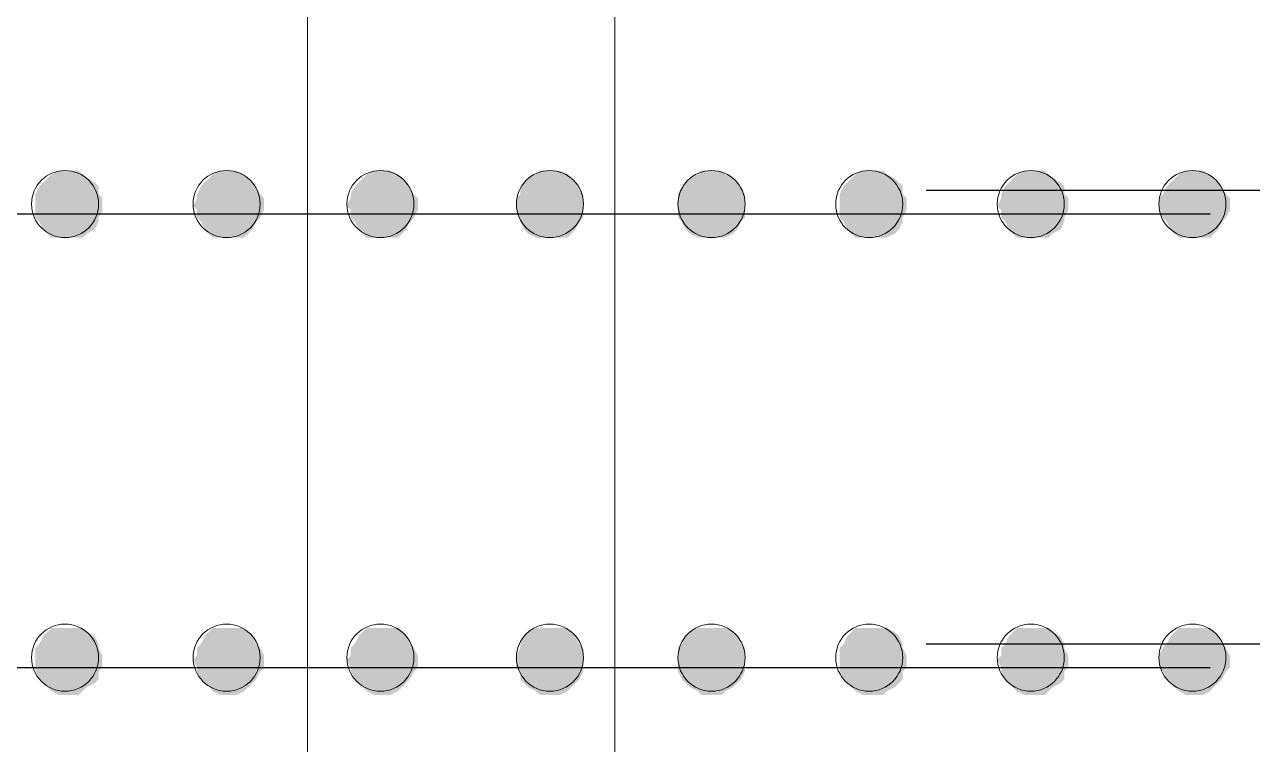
# Model space of a CAD drawing. Header units: inches. Extents: x 2 to 136, y 1 to 96.
# Drawn here: x 76.51 to 82.61, y 62.81 to 66.39 of the extents above; entities that cross this region are included whole.
import ezdxf

# ---------------------------------------------------------------- set-up
doc = ezdxf.new("R2010")
doc.units = ezdxf.units.IN
doc.header["$MEASUREMENT"] = 0
doc.layers.add('PDF_COLUMN', color=251, linetype='Continuous', true_color=0x636466)
doc.layers.add('PDF_Outer Line', color=165, linetype='Continuous', true_color=0x5258ac)
doc.layers.add('PDF_Girt', color=7, linetype='Continuous')

msp = doc.modelspace()

# ---------------------------------------------------------------- linework, layer by layer
at = {"layer": 'PDF_COLUMN', "lineweight": 0}
for centre in [(76.7091, 65.4947), (77.512, 65.4947), (79.9207, 65.4947), (80.704, 65.4947), (81.5069, 65.4947), (82.3098, 65.4947), (76.7091, 63.2427), (77.512, 63.2427), (79.9207, 63.2427), (80.704, 63.2427), (81.5069, 63.2427), (82.3098, 63.2427)]:
    msp.add_circle(centre, 0.1665, dxfattribs=at)
at = {"layer": 'PDF_COLUMN', "color": 7, "lineweight": 0}
for centre in [(78.2757, 65.4947), (79.1178, 65.4947), (78.2757, 63.2427), (79.1178, 63.2427)]:
    msp.add_circle(centre, 0.1665, dxfattribs=at)
at = {"layer": 'PDF_COLUMN', "transparency": 33554559}
for points in [[(76.6406, 65.6415), (76.8168, 65.622), (76.621, 65.622)], [(76.6797, 65.6611), (76.7972, 65.6415), (76.6406, 65.6415)], [(76.7972, 65.6415), (76.6406, 65.6415), (76.8168, 65.622)], [(76.6993, 65.6611), (76.7776, 65.6611), (76.6797, 65.6611)], [(76.7776, 65.6611), (76.6797, 65.6611), (76.7972, 65.6415)], [(76.7385, 65.6611), (76.6993, 65.6611), (76.7776, 65.6611)], [(77.4434, 65.6415), (77.6197, 65.622), (77.4239, 65.622)], [(77.4826, 65.6611), (77.6001, 65.6415), (77.4434, 65.6415)], [(77.6001, 65.6415), (77.4434, 65.6415), (77.6197, 65.622)], [(77.5022, 65.6611), (77.5609, 65.6611), (77.4826, 65.6611)], [(77.5609, 65.6611), (77.4826, 65.6611), (77.6001, 65.6415)], [(77.5414, 65.6611), (77.5022, 65.6611), (77.5609, 65.6611)], [(79.8521, 65.6415), (80.0284, 65.622), (79.813, 65.622)], [(79.8717, 65.6611), (79.9892, 65.6415), (79.8521, 65.6415)], [(79.9892, 65.6415), (79.8521, 65.6415), (80.0284, 65.622)], [(79.9109, 65.6611), (79.9696, 65.6611), (79.8717, 65.6611)], [(79.9696, 65.6611), (79.8717, 65.6611), (79.9892, 65.6415)], [(79.9305, 65.6611), (79.9109, 65.6611), (79.9696, 65.6611)], [(80.6354, 65.6415), (80.8313, 65.622), (80.6159, 65.622)], [(80.6746, 65.6611), (80.7921, 65.6415), (80.6354, 65.6415)], [(80.7921, 65.6415), (80.6354, 65.6415), (80.8313, 65.622)], [(80.7138, 65.6611), (80.7725, 65.6611), (80.6746, 65.6611)], [(80.7725, 65.6611), (80.6746, 65.6611), (80.7921, 65.6415)], [(80.7334, 65.6611), (80.7138, 65.6611), (80.7725, 65.6611)], [(81.4383, 65.6415), (81.6146, 65.622), (81.4188, 65.622)], [(81.4775, 65.6611), (81.595, 65.6415), (81.4383, 65.6415)], [(81.595, 65.6415), (81.4383, 65.6415), (81.6146, 65.622)], [(81.4971, 65.6611), (81.5754, 65.6611), (81.4775, 65.6611)], [(81.5754, 65.6611), (81.4775, 65.6611), (81.595, 65.6415)], [(81.5363, 65.6611), (81.4971, 65.6611), (81.5754, 65.6611)], [(82.2412, 65.6415), (82.4175, 65.622), (82.2216, 65.622)], [(82.2804, 65.6611), (82.3979, 65.6415), (82.2412, 65.6415)], [(82.3979, 65.6415), (82.2412, 65.6415), (82.4175, 65.622)], [(82.3, 65.6611), (82.3587, 65.6611), (82.2804, 65.6611)], [(82.3587, 65.6611), (82.2804, 65.6611), (82.3979, 65.6415)], [(82.3391, 65.6611), (82.3, 65.6611), (82.3587, 65.6611)], [(76.5818, 65.5828), (76.8755, 65.5436), (76.5622, 65.5436)], [(76.6014, 65.6024), (76.8755, 65.5828), (76.5818, 65.5828)], [(76.8755, 65.5828), (76.5818, 65.5828), (76.8755, 65.5436)], [(76.621, 65.622), (76.856, 65.6024), (76.6014, 65.6024)], [(76.856, 65.6024), (76.6014, 65.6024), (76.8755, 65.5828)], [(76.8168, 65.622), (76.621, 65.622), (76.856, 65.6024)], [(77.3847, 65.5828), (77.6784, 65.5436), (77.3651, 65.5436)], [(77.4043, 65.6024), (77.6589, 65.5828), (77.3847, 65.5828)], [(77.6589, 65.5828), (77.3847, 65.5828), (77.6784, 65.5436)], [(77.4239, 65.622), (77.6393, 65.6024), (77.4043, 65.6024)], [(77.6393, 65.6024), (77.4043, 65.6024), (77.6589, 65.5828)], [(77.6197, 65.622), (77.4239, 65.622), (77.6393, 65.6024)], [(79.7738, 65.5828), (80.0871, 65.5436), (79.7542, 65.5436)], [(79.7934, 65.6024), (80.0675, 65.5828), (79.7738, 65.5828)], [(80.0675, 65.5828), (79.7738, 65.5828), (80.0871, 65.5436)], [(79.813, 65.622), (80.048, 65.6024), (79.7934, 65.6024)], [(80.048, 65.6024), (79.7934, 65.6024), (80.0675, 65.5828)], [(80.0284, 65.622), (79.813, 65.622), (80.048, 65.6024)], [(80.5767, 65.5828), (80.8704, 65.5436), (80.5571, 65.5436)], [(80.5963, 65.6024), (80.8704, 65.5828), (80.5767, 65.5828)], [(80.8704, 65.5828), (80.5767, 65.5828), (80.8704, 65.5436)], [(80.6159, 65.622), (80.8509, 65.6024), (80.5963, 65.6024)], [(80.8509, 65.6024), (80.5963, 65.6024), (80.8704, 65.5828)], [(80.8313, 65.622), (80.6159, 65.622), (80.8509, 65.6024)], [(81.3796, 65.5828), (81.6733, 65.5436), (81.36, 65.5436)], [(81.3992, 65.6024), (81.6733, 65.5828), (81.3796, 65.5828)], [(81.6733, 65.5828), (81.3796, 65.5828), (81.6733, 65.5436)], [(81.4188, 65.622), (81.6537, 65.6024), (81.3992, 65.6024)], [(81.6537, 65.6024), (81.3992, 65.6024), (81.6733, 65.5828)], [(81.6146, 65.622), (81.4188, 65.622), (81.6537, 65.6024)], [(82.1825, 65.5828), (82.4762, 65.5436), (82.1629, 65.5436)], [(82.2021, 65.6024), (82.4566, 65.5828), (82.1825, 65.5828)], [(82.4566, 65.5828), (82.1825, 65.5828), (82.4762, 65.5436)], [(82.2216, 65.622), (82.4371, 65.6024), (82.2021, 65.6024)], [(82.4371, 65.6024), (82.2021, 65.6024), (82.4566, 65.5828)], [(82.4175, 65.622), (82.2216, 65.622), (82.4371, 65.6024)], [(76.8755, 65.5436), (76.5622, 65.5436), (76.8951, 65.524)], [(76.5622, 65.5436), (76.8951, 65.524), (76.5622, 65.524)], [(76.8951, 65.524), (76.5622, 65.524), (76.8951, 65.4849)], [(76.5622, 65.524), (76.8951, 65.4849), (76.5622, 65.4849)], [(77.3651, 65.524), (77.698, 65.4849), (77.3455, 65.4849)], [(77.6784, 65.5436), (77.3651, 65.5436), (77.698, 65.524)], [(77.3651, 65.5436), (77.698, 65.524), (77.3651, 65.524)], [(77.698, 65.524), (77.3651, 65.524), (77.698, 65.4849)], [(80.0871, 65.5436), (79.7542, 65.5436), (80.0871, 65.524)], [(79.7542, 65.5436), (80.0871, 65.524), (79.7542, 65.524)], [(80.0871, 65.524), (79.7542, 65.524), (80.0871, 65.4849)], [(79.7542, 65.524), (80.0871, 65.4849), (79.7542, 65.4849)], [(80.8704, 65.5436), (80.5571, 65.5436), (80.89, 65.524)], [(80.5571, 65.5436), (80.89, 65.524), (80.5571, 65.524)], [(80.89, 65.524), (80.5571, 65.524), (80.89, 65.4849)], [(80.5571, 65.524), (80.89, 65.4849), (80.5571, 65.4849)], [(81.36, 65.524), (81.6929, 65.4849), (81.3404, 65.4849)], [(81.6733, 65.5436), (81.36, 65.5436), (81.6929, 65.524)], [(81.36, 65.5436), (81.6929, 65.524), (81.36, 65.524)], [(81.6929, 65.524), (81.36, 65.524), (81.6929, 65.4849)], [(82.1629, 65.5436), (82.4958, 65.524), (82.1433, 65.524)], [(82.4958, 65.524), (82.1433, 65.524), (82.4958, 65.4849)], [(82.1433, 65.524), (82.4958, 65.4849), (82.1433, 65.4849)], [(82.4762, 65.5436), (82.1629, 65.5436), (82.4958, 65.524)], [(76.8951, 65.4849), (76.5622, 65.4849), (76.8951, 65.4653)], [(76.5622, 65.4849), (76.8951, 65.4653), (76.5622, 65.4653)], [(76.8951, 65.4653), (76.5622, 65.4653), (76.8755, 65.4261)], [(76.5622, 65.4653), (76.8755, 65.4261), (76.5622, 65.4261)], [(77.698, 65.4849), (77.3455, 65.4849), (77.698, 65.4653)], [(77.3455, 65.4849), (77.698, 65.4653), (77.3651, 65.4653)], [(77.698, 65.4653), (77.3651, 65.4653), (77.6784, 65.4261)], [(77.3651, 65.4653), (77.6784, 65.4261), (77.3651, 65.4261)], [(80.0871, 65.4849), (79.7542, 65.4849), (80.0871, 65.4653)], [(79.7542, 65.4849), (80.0871, 65.4653), (79.7542, 65.4653)], [(80.0871, 65.4653), (79.7542, 65.4653), (80.0871, 65.4261)], [(79.7542, 65.4653), (80.0871, 65.4261), (79.7542, 65.4261)], [(80.89, 65.4849), (80.5571, 65.4849), (80.89, 65.4653)], [(80.5571, 65.4849), (80.89, 65.4653), (80.5571, 65.4653)], [(80.89, 65.4653), (80.5571, 65.4653), (80.8704, 65.4261)], [(80.5571, 65.4653), (80.8704, 65.4261), (80.5571, 65.4261)], [(81.6929, 65.4849), (81.3404, 65.4849), (81.6929, 65.4653)], [(81.3404, 65.4849), (81.6929, 65.4653), (81.36, 65.4653)], [(81.6929, 65.4653), (81.36, 65.4653), (81.6733, 65.4261)], [(81.36, 65.4653), (81.6733, 65.4261), (81.36, 65.4261)], [(82.4958, 65.4849), (82.1433, 65.4849), (82.4958, 65.4653)], [(82.1433, 65.4849), (82.4958, 65.4653), (82.1433, 65.4653)], [(82.4958, 65.4653), (82.1433, 65.4653), (82.4762, 65.4261)], [(82.1433, 65.4653), (82.4762, 65.4261), (82.1629, 65.4261)], [(76.8755, 65.4261), (76.5622, 65.4261), (76.8755, 65.4066)], [(76.5622, 65.4261), (76.8755, 65.4066), (76.5818, 65.4066)], [(76.8755, 65.4066), (76.5818, 65.4066), (76.856, 65.3674)], [(76.5818, 65.4066), (76.856, 65.3674), (76.6014, 65.3674)], [(77.6784, 65.4261), (77.3651, 65.4261), (77.6589, 65.4066)], [(77.3651, 65.4261), (77.6589, 65.4066), (77.3847, 65.4066)], [(77.6589, 65.4066), (77.3847, 65.4066), (77.6393, 65.3674)], [(77.3847, 65.4066), (77.6393, 65.3674), (77.4043, 65.3674)], [(80.0871, 65.4261), (79.7542, 65.4261), (80.0675, 65.4066)], [(79.7542, 65.4261), (80.0675, 65.4066), (79.7738, 65.4066)], [(80.0675, 65.4066), (79.7738, 65.4066), (80.048, 65.3674)], [(79.7738, 65.4066), (80.048, 65.3674), (79.7934, 65.3674)], [(80.8704, 65.4261), (80.5571, 65.4261), (80.8704, 65.4066)], [(80.5571, 65.4261), (80.8704, 65.4066), (80.5767, 65.4066)], [(80.8704, 65.4066), (80.5767, 65.4066), (80.8509, 65.3674)], [(80.5767, 65.4066), (80.8509, 65.3674), (80.5963, 65.3674)], [(81.6733, 65.4261), (81.36, 65.4261), (81.6733, 65.4066)], [(81.36, 65.4261), (81.6733, 65.4066), (81.3796, 65.4066)], [(81.6733, 65.4066), (81.3796, 65.4066), (81.6537, 65.3674)], [(81.3796, 65.4066), (81.6537, 65.3674), (81.3992, 65.3674)], [(82.4762, 65.4261), (82.1629, 65.4261), (82.4566, 65.4066)], [(82.1629, 65.4261), (82.4566, 65.4066), (82.1825, 65.4066)], [(82.4566, 65.4066), (82.1825, 65.4066), (82.4371, 65.3674)], [(82.1825, 65.4066), (82.4371, 65.3674), (82.2021, 65.3674)], [(76.856, 65.3674), (76.6014, 65.3674), (76.8168, 65.3478)], [(76.6014, 65.3674), (76.8168, 65.3478), (76.621, 65.3478)], [(76.8168, 65.3478), (76.621, 65.3478), (76.7972, 65.3282)], [(76.621, 65.3478), (76.7972, 65.3282), (76.6406, 65.3282)], [(77.6393, 65.3674), (77.4043, 65.3674), (77.6197, 65.3478)], [(77.4043, 65.3674), (77.6197, 65.3478), (77.4239, 65.3478)], [(77.6197, 65.3478), (77.4239, 65.3478), (77.6001, 65.3282)], [(77.4239, 65.3478), (77.6001, 65.3282), (77.4434, 65.3282)], [(80.048, 65.3674), (79.7934, 65.3674), (80.0284, 65.3478)], [(79.7934, 65.3674), (80.0284, 65.3478), (79.813, 65.3478)], [(80.0284, 65.3478), (79.813, 65.3478), (79.9892, 65.3282)], [(79.813, 65.3478), (79.9892, 65.3282), (79.8521, 65.3282)], [(80.8509, 65.3674), (80.5963, 65.3674), (80.8313, 65.3478)], [(80.5963, 65.3674), (80.8313, 65.3478), (80.6159, 65.3478)], [(80.8313, 65.3478), (80.6159, 65.3478), (80.7921, 65.3282)], [(80.6159, 65.3478), (80.7921, 65.3282), (80.6354, 65.3282)], [(81.6537, 65.3674), (81.3992, 65.3674), (81.6146, 65.3478)], [(81.3992, 65.3674), (81.6146, 65.3478), (81.4188, 65.3478)], [(81.6146, 65.3478), (81.4188, 65.3478), (81.595, 65.3282)], [(81.4188, 65.3478), (81.595, 65.3282), (81.4383, 65.3282)], [(82.4371, 65.3674), (82.2021, 65.3674), (82.4175, 65.3478)], [(82.2021, 65.3674), (82.4175, 65.3478), (82.2216, 65.3478)], [(82.4175, 65.3478), (82.2216, 65.3478), (82.3979, 65.3282)], [(82.2216, 65.3478), (82.3979, 65.3282), (82.2412, 65.3282)], [(76.7972, 65.3282), (76.6406, 65.3282), (76.7776, 65.3282)], [(76.6406, 65.3282), (76.7776, 65.3282), (76.6797, 65.3282)], [(76.7776, 65.3282), (76.6797, 65.3282), (76.7385, 65.3282)], [(76.6797, 65.3282), (76.7385, 65.3282), (76.6993, 65.3282)], [(77.6001, 65.3282), (77.4434, 65.3282), (77.5609, 65.3282)], [(77.4434, 65.3282), (77.5609, 65.3282), (77.4826, 65.3282)], [(77.5609, 65.3282), (77.4826, 65.3282), (77.5414, 65.3282)], [(77.4826, 65.3282), (77.5414, 65.3282), (77.5022, 65.3282)], [(79.9892, 65.3282), (79.8521, 65.3282), (79.9696, 65.3282)], [(79.8521, 65.3282), (79.9696, 65.3282), (79.8717, 65.3282)], [(79.9696, 65.3282), (79.8717, 65.3282), (79.9305, 65.3282)], [(79.8717, 65.3282), (79.9305, 65.3282), (79.9109, 65.3282)], [(80.7921, 65.3282), (80.6354, 65.3282), (80.7725, 65.3282)], [(80.6354, 65.3282), (80.7725, 65.3282), (80.6746, 65.3282)], [(80.7725, 65.3282), (80.6746, 65.3282), (80.7334, 65.3282)], [(80.6746, 65.3282), (80.7334, 65.3282), (80.7138, 65.3282)], [(81.595, 65.3282), (81.4383, 65.3282), (81.5754, 65.3282)], [(81.4383, 65.3282), (81.5754, 65.3282), (81.4775, 65.3282)], [(81.5754, 65.3282), (81.4775, 65.3282), (81.5363, 65.3282)], [(81.4775, 65.3282), (81.5363, 65.3282), (81.4971, 65.3282)], [(82.3979, 65.3282), (82.2412, 65.3282), (82.3587, 65.3282)], [(82.2412, 65.3282), (82.3587, 65.3282), (82.2804, 65.3282)], [(82.3587, 65.3282), (82.2804, 65.3282), (82.3391, 65.3282)], [(82.2804, 65.3282), (82.3391, 65.3282), (82.3, 65.3282)], [(76.6406, 63.3895), (76.8168, 63.3699), (76.621, 63.3699)], [(76.6797, 63.3895), (76.7972, 63.3895), (76.6406, 63.3895)], [(76.7972, 63.3895), (76.6406, 63.3895), (76.8168, 63.3699)], [(76.6993, 63.3895), (76.7776, 63.3895), (76.6797, 63.3895)], [(76.7776, 63.3895), (76.6797, 63.3895), (76.7972, 63.3895)], [(76.7385, 63.3895), (76.6993, 63.3895), (76.7776, 63.3895)], [(77.4434, 63.3895), (77.6197, 63.3699), (77.4239, 63.3699)], [(77.4826, 63.3895), (77.6001, 63.3895), (77.4434, 63.3895)], [(77.6001, 63.3895), (77.4434, 63.3895), (77.6197, 63.3699)], [(77.5022, 63.3895), (77.5609, 63.3895), (77.4826, 63.3895)], [(77.5609, 63.3895), (77.4826, 63.3895), (77.6001, 63.3895)], [(77.5414, 63.3895), (77.5022, 63.3895), (77.5609, 63.3895)], [(79.8521, 63.3895), (80.0284, 63.3699), (79.813, 63.3699)], [(79.8717, 63.3895), (79.9892, 63.3895), (79.8521, 63.3895)], [(79.9892, 63.3895), (79.8521, 63.3895), (80.0284, 63.3699)], [(79.9109, 63.3895), (79.9696, 63.3895), (79.8717, 63.3895)], [(79.9696, 63.3895), (79.8717, 63.3895), (79.9892, 63.3895)], [(79.9305, 63.3895), (79.9109, 63.3895), (79.9696, 63.3895)], [(80.6354, 63.3895), (80.8313, 63.3699), (80.6159, 63.3699)], [(80.6746, 63.3895), (80.7921, 63.3895), (80.6354, 63.3895)], [(80.7921, 63.3895), (80.6354, 63.3895), (80.8313, 63.3699)], [(80.7138, 63.3895), (80.7725, 63.3895), (80.6746, 63.3895)], [(80.7725, 63.3895), (80.6746, 63.3895), (80.7921, 63.3895)], [(80.7334, 63.3895), (80.7138, 63.3895), (80.7725, 63.3895)], [(81.4383, 63.3895), (81.6146, 63.3699), (81.4188, 63.3699)], [(81.4775, 63.3895), (81.595, 63.3895), (81.4383, 63.3895)], [(81.595, 63.3895), (81.4383, 63.3895), (81.6146, 63.3699)], [(81.4971, 63.3895), (81.5754, 63.3895), (81.4775, 63.3895)], [(81.5754, 63.3895), (81.4775, 63.3895), (81.595, 63.3895)], [(81.5363, 63.3895), (81.4971, 63.3895), (81.5754, 63.3895)], [(82.2412, 63.3895), (82.4175, 63.3699), (82.2216, 63.3699)], [(82.2804, 63.3895), (82.3979, 63.3895), (82.2412, 63.3895)], [(82.3979, 63.3895), (82.2412, 63.3895), (82.4175, 63.3699)], [(82.3, 63.3895), (82.3587, 63.3895), (82.2804, 63.3895)], [(82.3587, 63.3895), (82.2804, 63.3895), (82.3979, 63.3895)], [(82.3391, 63.3895), (82.3, 63.3895), (82.3587, 63.3895)], [(76.6014, 63.3504), (76.8755, 63.3112), (76.5818, 63.3112)], [(76.621, 63.3699), (76.856, 63.3504), (76.6014, 63.3504)], [(76.856, 63.3504), (76.6014, 63.3504), (76.8755, 63.3112)], [(76.8168, 63.3699), (76.621, 63.3699), (76.856, 63.3504)], [(77.4043, 63.3504), (77.6589, 63.3112), (77.3847, 63.3112)], [(77.4239, 63.3699), (77.6393, 63.3504), (77.4043, 63.3504)], [(77.6393, 63.3504), (77.4043, 63.3504), (77.6589, 63.3112)], [(77.6197, 63.3699), (77.4239, 63.3699), (77.6393, 63.3504)], [(79.7934, 63.3504), (80.0675, 63.3112), (79.7738, 63.3112)], [(79.813, 63.3699), (80.048, 63.3504), (79.7934, 63.3504)], [(80.048, 63.3504), (79.7934, 63.3504), (80.0675, 63.3112)], [(80.0284, 63.3699), (79.813, 63.3699), (80.048, 63.3504)], [(80.5963, 63.3504), (80.8704, 63.3112), (80.5767, 63.3112)], [(80.6159, 63.3699), (80.8509, 63.3504), (80.5963, 63.3504)], [(80.8509, 63.3504), (80.5963, 63.3504), (80.8704, 63.3112)], [(80.8313, 63.3699), (80.6159, 63.3699), (80.8509, 63.3504)], [(81.3992, 63.3504), (81.6733, 63.3112), (81.3796, 63.3112)], [(81.4188, 63.3699), (81.6537, 63.3504), (81.3992, 63.3504)], [(81.6537, 63.3504), (81.3992, 63.3504), (81.6733, 63.3112)], [(81.6146, 63.3699), (81.4188, 63.3699), (81.6537, 63.3504)], [(82.2021, 63.3504), (82.4566, 63.3112), (82.1825, 63.3112)], [(82.2216, 63.3699), (82.4371, 63.3504), (82.2021, 63.3504)], [(82.4371, 63.3504), (82.2021, 63.3504), (82.4566, 63.3112)], [(82.4175, 63.3699), (82.2216, 63.3699), (82.4371, 63.3504)], [(76.5818, 63.3112), (76.8755, 63.2916), (76.5622, 63.2916)], [(76.8755, 63.2916), (76.5622, 63.2916), (76.8951, 63.2524)], [(76.5622, 63.2916), (76.8951, 63.2524), (76.5622, 63.2524)], [(76.8755, 63.3112), (76.5818, 63.3112), (76.8755, 63.2916)], [(77.3847, 63.3112), (77.6784, 63.2916), (77.3651, 63.2916)], [(77.6784, 63.2916), (77.3651, 63.2916), (77.698, 63.2524)], [(77.3651, 63.2916), (77.698, 63.2524), (77.3651, 63.2524)], [(77.6589, 63.3112), (77.3847, 63.3112), (77.6784, 63.2916)], [(79.7738, 63.3112), (80.0871, 63.2916), (79.7542, 63.2916)], [(80.0871, 63.2916), (79.7542, 63.2916), (80.0871, 63.2524)], [(79.7542, 63.2916), (80.0871, 63.2524), (79.7542, 63.2524)], [(80.0675, 63.3112), (79.7738, 63.3112), (80.0871, 63.2916)], [(80.5767, 63.3112), (80.8704, 63.2916), (80.5571, 63.2916)], [(80.8704, 63.2916), (80.5571, 63.2916), (80.89, 63.2524)], [(80.5571, 63.2916), (80.89, 63.2524), (80.5571, 63.2524)], [(80.8704, 63.3112), (80.5767, 63.3112), (80.8704, 63.2916)], [(81.3796, 63.3112), (81.6733, 63.2916), (81.36, 63.2916)], [(81.6733, 63.2916), (81.36, 63.2916), (81.6929, 63.2524)], [(81.36, 63.2916), (81.6929, 63.2524), (81.36, 63.2524)], [(81.6733, 63.3112), (81.3796, 63.3112), (81.6733, 63.2916)], [(82.1629, 63.2916), (82.4958, 63.2524), (82.1433, 63.2524)], [(82.1825, 63.3112), (82.4762, 63.2916), (82.1629, 63.2916)], [(82.4762, 63.2916), (82.1629, 63.2916), (82.4958, 63.2524)], [(82.4566, 63.3112), (82.1825, 63.3112), (82.4762, 63.2916)], [(76.8951, 63.2524), (76.5622, 63.2524), (76.8951, 63.2329)], [(76.5622, 63.2524), (76.8951, 63.2329), (76.5622, 63.2329)], [(76.8951, 63.2329), (76.5622, 63.2329), (76.8951, 63.1937)], [(76.5622, 63.2329), (76.8951, 63.1937), (76.5622, 63.1937)], [(77.3651, 63.2524), (77.698, 63.2329), (77.3455, 63.2329)], [(77.698, 63.2329), (77.3455, 63.2329), (77.698, 63.1937)], [(77.3455, 63.2329), (77.698, 63.1937), (77.3651, 63.1937)], [(77.698, 63.2524), (77.3651, 63.2524), (77.698, 63.2329)], [(80.0871, 63.2524), (79.7542, 63.2524), (80.0871, 63.2329)], [(79.7542, 63.2524), (80.0871, 63.2329), (79.7542, 63.2329)], [(80.0871, 63.2329), (79.7542, 63.2329), (80.0871, 63.1937)], [(79.7542, 63.2329), (80.0871, 63.1937), (79.7542, 63.1937)], [(80.89, 63.2524), (80.5571, 63.2524), (80.89, 63.2329)], [(80.5571, 63.2524), (80.89, 63.2329), (80.5571, 63.2329)], [(80.89, 63.2329), (80.5571, 63.2329), (80.89, 63.1937)], [(80.5571, 63.2329), (80.89, 63.1937), (80.5571, 63.1937)], [(81.36, 63.2524), (81.6929, 63.2329), (81.3404, 63.2329)], [(81.6929, 63.2329), (81.3404, 63.2329), (81.6929, 63.1937)], [(81.3404, 63.2329), (81.6929, 63.1937), (81.36, 63.1937)], [(81.6929, 63.2524), (81.36, 63.2524), (81.6929, 63.2329)], [(82.4958, 63.2524), (82.1433, 63.2524), (82.4958, 63.2329)], [(82.1433, 63.2524), (82.4958, 63.2329), (82.1433, 63.2329)], [(82.4958, 63.2329), (82.1433, 63.2329), (82.4958, 63.1937)], [(82.1433, 63.2329), (82.4958, 63.1937), (82.1433, 63.1937)], [(76.8951, 63.1937), (76.5622, 63.1937), (76.8755, 63.1741)], [(76.5622, 63.1937), (76.8755, 63.1741), (76.5622, 63.1741)], [(76.8755, 63.1741), (76.5622, 63.1741), (76.8755, 63.1349)], [(76.5622, 63.1741), (76.8755, 63.1349), (76.5818, 63.1349)], [(76.8755, 63.1349), (76.5818, 63.1349), (76.856, 63.1154)], [(76.5818, 63.1349), (76.856, 63.1154), (76.6014, 63.1154)], [(77.698, 63.1937), (77.3651, 63.1937), (77.6784, 63.1741)], [(77.3651, 63.1937), (77.6784, 63.1741), (77.3651, 63.1741)], [(77.6784, 63.1741), (77.3651, 63.1741), (77.6589, 63.1349)], [(77.3651, 63.1741), (77.6589, 63.1349), (77.3847, 63.1349)], [(77.6589, 63.1349), (77.3847, 63.1349), (77.6393, 63.1154)], [(77.3847, 63.1349), (77.6393, 63.1154), (77.4043, 63.1154)], [(80.0871, 63.1937), (79.7542, 63.1937), (80.0871, 63.1741)], [(79.7542, 63.1937), (80.0871, 63.1741), (79.7542, 63.1741)], [(80.0871, 63.1741), (79.7542, 63.1741), (80.0675, 63.1349)], [(79.7542, 63.1741), (80.0675, 63.1349), (79.7738, 63.1349)], [(80.0675, 63.1349), (79.7738, 63.1349), (80.048, 63.1154)], [(79.7738, 63.1349), (80.048, 63.1154), (79.7934, 63.1154)], [(80.89, 63.1937), (80.5571, 63.1937), (80.8704, 63.1741)], [(80.5571, 63.1937), (80.8704, 63.1741), (80.5571, 63.1741)], [(80.8704, 63.1741), (80.5571, 63.1741), (80.8704, 63.1349)], [(80.5571, 63.1741), (80.8704, 63.1349), (80.5767, 63.1349)], [(80.8704, 63.1349), (80.5767, 63.1349), (80.8509, 63.1154)], [(80.5767, 63.1349), (80.8509, 63.1154), (80.5963, 63.1154)], [(81.6929, 63.1937), (81.36, 63.1937), (81.6733, 63.1741)], [(81.36, 63.1937), (81.6733, 63.1741), (81.36, 63.1741)], [(81.6733, 63.1741), (81.36, 63.1741), (81.6733, 63.1349)], [(81.36, 63.1741), (81.6733, 63.1349), (81.3796, 63.1349)], [(81.6733, 63.1349), (81.3796, 63.1349), (81.6537, 63.1154)], [(81.3796, 63.1349), (81.6537, 63.1154), (81.3992, 63.1154)], [(82.4958, 63.1937), (82.1433, 63.1937), (82.4762, 63.1741)], [(82.1433, 63.1937), (82.4762, 63.1741), (82.1629, 63.1741)], [(82.4762, 63.1741), (82.1629, 63.1741), (82.4566, 63.1349)], [(82.1629, 63.1741), (82.4566, 63.1349), (82.1825, 63.1349)], [(82.4566, 63.1349), (82.1825, 63.1349), (82.4371, 63.1154)], [(82.1825, 63.1349), (82.4371, 63.1154), (82.2021, 63.1154)], [(76.856, 63.1154), (76.6014, 63.1154), (76.8168, 63.0958)], [(76.6014, 63.1154), (76.8168, 63.0958), (76.621, 63.0958)], [(76.8168, 63.0958), (76.621, 63.0958), (76.7972, 63.0762)], [(76.621, 63.0958), (76.7972, 63.0762), (76.6406, 63.0762)], [(76.7972, 63.0762), (76.6406, 63.0762), (76.7776, 63.0566)], [(76.6406, 63.0762), (76.7776, 63.0566), (76.6797, 63.0566)], [(77.6393, 63.1154), (77.4043, 63.1154), (77.6197, 63.0958)], [(77.4043, 63.1154), (77.6197, 63.0958), (77.4239, 63.0958)], [(77.6197, 63.0958), (77.4239, 63.0958), (77.6001, 63.0762)], [(77.4239, 63.0958), (77.6001, 63.0762), (77.4434, 63.0762)], [(77.6001, 63.0762), (77.4434, 63.0762), (77.5609, 63.0566)], [(77.4434, 63.0762), (77.5609, 63.0566), (77.4826, 63.0566)], [(80.048, 63.1154), (79.7934, 63.1154), (80.0284, 63.0958)], [(79.7934, 63.1154), (80.0284, 63.0958), (79.813, 63.0958)], [(80.0284, 63.0958), (79.813, 63.0958), (79.9892, 63.0762)], [(79.813, 63.0958), (79.9892, 63.0762), (79.8521, 63.0762)], [(79.9892, 63.0762), (79.8521, 63.0762), (79.9696, 63.0566)], [(79.8521, 63.0762), (79.9696, 63.0566), (79.8717, 63.0566)], [(80.8509, 63.1154), (80.5963, 63.1154), (80.8313, 63.0958)], [(80.5963, 63.1154), (80.8313, 63.0958), (80.6159, 63.0958)], [(80.8313, 63.0958), (80.6159, 63.0958), (80.7921, 63.0762)], [(80.6159, 63.0958), (80.7921, 63.0762), (80.6354, 63.0762)], [(80.7921, 63.0762), (80.6354, 63.0762), (80.7725, 63.0566)], [(80.6354, 63.0762), (80.7725, 63.0566), (80.6746, 63.0566)], [(81.6537, 63.1154), (81.3992, 63.1154), (81.6146, 63.0958)], [(81.3992, 63.1154), (81.6146, 63.0958), (81.4188, 63.0958)], [(81.6146, 63.0958), (81.4188, 63.0958), (81.595, 63.0762)], [(81.4188, 63.0958), (81.595, 63.0762), (81.4383, 63.0762)], [(81.595, 63.0762), (81.4383, 63.0762), (81.5754, 63.0566)], [(81.4383, 63.0762), (81.5754, 63.0566), (81.4775, 63.0566)], [(82.4371, 63.1154), (82.2021, 63.1154), (82.4175, 63.0958)], [(82.2021, 63.1154), (82.4175, 63.0958), (82.2216, 63.0958)], [(82.4175, 63.0958), (82.2216, 63.0958), (82.3979, 63.0762)], [(82.2216, 63.0958), (82.3979, 63.0762), (82.2412, 63.0762)], [(82.3979, 63.0762), (82.2412, 63.0762), (82.3587, 63.0566)], [(82.2412, 63.0762), (82.3587, 63.0566), (82.2804, 63.0566)], [(76.7776, 63.0566), (76.6797, 63.0566), (76.7385, 63.0566)], [(76.6797, 63.0566), (76.7385, 63.0566), (76.6993, 63.0566)], [(77.5609, 63.0566), (77.4826, 63.0566), (77.5414, 63.0566)], [(77.4826, 63.0566), (77.5414, 63.0566), (77.5022, 63.0566)], [(79.9696, 63.0566), (79.8717, 63.0566), (79.9305, 63.0566)], [(79.8717, 63.0566), (79.9305, 63.0566), (79.9109, 63.0566)], [(80.7725, 63.0566), (80.6746, 63.0566), (80.7334, 63.0566)], [(80.6746, 63.0566), (80.7334, 63.0566), (80.7138, 63.0566)], [(81.5754, 63.0566), (81.4775, 63.0566), (81.5363, 63.0566)], [(81.4775, 63.0566), (81.5363, 63.0566), (81.4971, 63.0566)], [(82.3587, 63.0566), (82.2804, 63.0566), (82.3391, 63.0566)], [(82.2804, 63.0566), (82.3391, 63.0566), (82.3, 63.0566)]]:
    msp.add_solid(points, dxfattribs=at)
at = {"layer": 'PDF_COLUMN', "color": 7, "transparency": 33554559}
for points in [[(78.2072, 65.6415), (78.3834, 65.622), (78.1876, 65.622)], [(78.2463, 65.6611), (78.3638, 65.6415), (78.2072, 65.6415)], [(78.3638, 65.6415), (78.2072, 65.6415), (78.3834, 65.622)], [(78.2659, 65.6611), (78.3247, 65.6611), (78.2463, 65.6611)], [(78.3247, 65.6611), (78.2463, 65.6611), (78.3638, 65.6415)], [(78.3051, 65.6611), (78.2659, 65.6611), (78.3247, 65.6611)], [(79.0492, 65.6415), (79.2255, 65.622), (79.0101, 65.622)], [(79.0688, 65.6611), (79.2059, 65.6415), (79.0492, 65.6415)], [(79.2059, 65.6415), (79.0492, 65.6415), (79.2255, 65.622)], [(79.108, 65.6611), (79.1667, 65.6611), (79.0688, 65.6611)], [(79.1667, 65.6611), (79.0688, 65.6611), (79.2059, 65.6415)], [(79.1276, 65.6611), (79.108, 65.6611), (79.1667, 65.6611)], [(78.1484, 65.5828), (78.4422, 65.5436), (78.1288, 65.5436)], [(78.168, 65.6024), (78.4226, 65.5828), (78.1484, 65.5828)], [(78.4226, 65.5828), (78.1484, 65.5828), (78.4422, 65.5436)], [(78.1876, 65.622), (78.403, 65.6024), (78.168, 65.6024)], [(78.403, 65.6024), (78.168, 65.6024), (78.4226, 65.5828)], [(78.3834, 65.622), (78.1876, 65.622), (78.403, 65.6024)], [(78.9905, 65.6024), (79.2646, 65.5828), (78.9709, 65.5828)], [(79.2646, 65.5828), (78.9709, 65.5828), (79.2842, 65.5436)], [(78.9709, 65.5828), (79.2842, 65.5436), (78.9709, 65.5436)], [(79.0101, 65.622), (79.2451, 65.6024), (78.9905, 65.6024)], [(79.2451, 65.6024), (78.9905, 65.6024), (79.2646, 65.5828)], [(79.2255, 65.622), (79.0101, 65.622), (79.2451, 65.6024)], [(78.1288, 65.524), (78.4618, 65.4849), (78.1093, 65.4849)], [(78.4422, 65.5436), (78.1288, 65.5436), (78.4618, 65.524)], [(78.1288, 65.5436), (78.4618, 65.524), (78.1288, 65.524)], [(78.4618, 65.524), (78.1288, 65.524), (78.4618, 65.4849)], [(78.9709, 65.5436), (79.2842, 65.524), (78.9513, 65.524)], [(79.2842, 65.524), (78.9513, 65.524), (79.2842, 65.4849)], [(78.9513, 65.524), (79.2842, 65.4849), (78.9513, 65.4849)], [(79.2842, 65.5436), (78.9709, 65.5436), (79.2842, 65.524)], [(78.4618, 65.4849), (78.1093, 65.4849), (78.4618, 65.4653)], [(78.1093, 65.4849), (78.4618, 65.4653), (78.1288, 65.4653)], [(78.4618, 65.4653), (78.1288, 65.4653), (78.4422, 65.4261)], [(78.1288, 65.4653), (78.4422, 65.4261), (78.1288, 65.4261)], [(79.2842, 65.4849), (78.9513, 65.4849), (79.2842, 65.4653)], [(78.9513, 65.4849), (79.2842, 65.4653), (78.9513, 65.4653)], [(79.2842, 65.4653), (78.9513, 65.4653), (79.2842, 65.4261)], [(78.9513, 65.4653), (79.2842, 65.4261), (78.9709, 65.4261)], [(78.4422, 65.4261), (78.1288, 65.4261), (78.4226, 65.4066)], [(78.1288, 65.4261), (78.4226, 65.4066), (78.1484, 65.4066)], [(78.4226, 65.4066), (78.1484, 65.4066), (78.403, 65.3674)], [(78.1484, 65.4066), (78.403, 65.3674), (78.168, 65.3674)], [(79.2842, 65.4261), (78.9709, 65.4261), (79.2646, 65.4066)], [(78.9709, 65.4261), (79.2646, 65.4066), (78.9709, 65.4066)], [(79.2646, 65.4066), (78.9709, 65.4066), (79.2451, 65.3674)], [(78.9709, 65.4066), (79.2451, 65.3674), (78.9905, 65.3674)], [(78.403, 65.3674), (78.168, 65.3674), (78.3834, 65.3478)], [(78.168, 65.3674), (78.3834, 65.3478), (78.1876, 65.3478)], [(78.3834, 65.3478), (78.1876, 65.3478), (78.3638, 65.3282)], [(78.1876, 65.3478), (78.3638, 65.3282), (78.2072, 65.3282)], [(79.2451, 65.3674), (78.9905, 65.3674), (79.2255, 65.3478)], [(78.9905, 65.3674), (79.2255, 65.3478), (79.0101, 65.3478)], [(79.2255, 65.3478), (79.0101, 65.3478), (79.2059, 65.3282)], [(79.0101, 65.3478), (79.2059, 65.3282), (79.0492, 65.3282)], [(78.3638, 65.3282), (78.2072, 65.3282), (78.3247, 65.3282)], [(78.2072, 65.3282), (78.3247, 65.3282), (78.2463, 65.3282)], [(78.3247, 65.3282), (78.2463, 65.3282), (78.3051, 65.3282)], [(78.2463, 65.3282), (78.3051, 65.3282), (78.2659, 65.3282)], [(79.2059, 65.3282), (79.0492, 65.3282), (79.1667, 65.3282)], [(79.0492, 65.3282), (79.1667, 65.3282), (79.0688, 65.3282)], [(79.1667, 65.3282), (79.0688, 65.3282), (79.1276, 65.3282)], [(79.0688, 65.3282), (79.1276, 65.3282), (79.108, 65.3282)], [(78.2072, 63.3895), (78.3834, 63.3699), (78.1876, 63.3699)], [(78.2463, 63.3895), (78.3638, 63.3895), (78.2072, 63.3895)], [(78.3638, 63.3895), (78.2072, 63.3895), (78.3834, 63.3699)], [(78.2659, 63.3895), (78.3247, 63.3895), (78.2463, 63.3895)], [(78.3247, 63.3895), (78.2463, 63.3895), (78.3638, 63.3895)], [(78.3051, 63.3895), (78.2659, 63.3895), (78.3247, 63.3895)], [(79.0492, 63.3895), (79.2255, 63.3699), (79.0101, 63.3699)], [(79.0688, 63.3895), (79.2059, 63.3895), (79.0492, 63.3895)], [(79.2059, 63.3895), (79.0492, 63.3895), (79.2255, 63.3699)], [(79.108, 63.3895), (79.1667, 63.3895), (79.0688, 63.3895)], [(79.1667, 63.3895), (79.0688, 63.3895), (79.2059, 63.3895)], [(79.1276, 63.3895), (79.108, 63.3895), (79.1667, 63.3895)], [(78.168, 63.3504), (78.4226, 63.3112), (78.1484, 63.3112)], [(78.1876, 63.3699), (78.403, 63.3504), (78.168, 63.3504)], [(78.403, 63.3504), (78.168, 63.3504), (78.4226, 63.3112)], [(78.3834, 63.3699), (78.1876, 63.3699), (78.403, 63.3504)], [(78.9905, 63.3504), (79.2646, 63.3112), (78.9709, 63.3112)], [(79.0101, 63.3699), (79.2451, 63.3504), (78.9905, 63.3504)], [(79.2451, 63.3504), (78.9905, 63.3504), (79.2646, 63.3112)], [(79.2255, 63.3699), (79.0101, 63.3699), (79.2451, 63.3504)], [(78.1484, 63.3112), (78.4422, 63.2916), (78.1288, 63.2916)], [(78.4422, 63.2916), (78.1288, 63.2916), (78.4618, 63.2524)], [(78.1288, 63.2916), (78.4618, 63.2524), (78.1288, 63.2524)], [(78.4226, 63.3112), (78.1484, 63.3112), (78.4422, 63.2916)], [(78.9709, 63.2916), (79.2842, 63.2524), (78.9513, 63.2524)], [(79.2646, 63.3112), (78.9709, 63.3112), (79.2842, 63.2916)], [(78.9709, 63.3112), (79.2842, 63.2916), (78.9709, 63.2916)], [(79.2842, 63.2916), (78.9709, 63.2916), (79.2842, 63.2524)], [(78.1288, 63.2524), (78.4618, 63.2329), (78.1093, 63.2329)], [(78.4618, 63.2329), (78.1093, 63.2329), (78.4618, 63.1937)], [(78.1093, 63.2329), (78.4618, 63.1937), (78.1288, 63.1937)], [(78.4618, 63.2524), (78.1288, 63.2524), (78.4618, 63.2329)], [(79.2842, 63.2524), (78.9513, 63.2524), (79.2842, 63.2329)], [(78.9513, 63.2524), (79.2842, 63.2329), (78.9513, 63.2329)], [(79.2842, 63.2329), (78.9513, 63.2329), (79.2842, 63.1937)], [(78.9513, 63.2329), (79.2842, 63.1937), (78.9513, 63.1937)], [(78.4618, 63.1937), (78.1288, 63.1937), (78.4422, 63.1741)], [(78.1288, 63.1937), (78.4422, 63.1741), (78.1288, 63.1741)], [(78.4422, 63.1741), (78.1288, 63.1741), (78.4226, 63.1349)], [(78.1288, 63.1741), (78.4226, 63.1349), (78.1484, 63.1349)], [(78.4226, 63.1349), (78.1484, 63.1349), (78.403, 63.1154)], [(78.1484, 63.1349), (78.403, 63.1154), (78.168, 63.1154)], [(79.2842, 63.1937), (78.9513, 63.1937), (79.2842, 63.1741)], [(78.9513, 63.1937), (79.2842, 63.1741), (78.9709, 63.1741)], [(79.2842, 63.1741), (78.9709, 63.1741), (79.2646, 63.1349)], [(78.9709, 63.1741), (79.2646, 63.1349), (78.9709, 63.1349)], [(79.2646, 63.1349), (78.9709, 63.1349), (79.2451, 63.1154)], [(78.9709, 63.1349), (79.2451, 63.1154), (78.9905, 63.1154)], [(78.403, 63.1154), (78.168, 63.1154), (78.3834, 63.0958)], [(78.168, 63.1154), (78.3834, 63.0958), (78.1876, 63.0958)], [(78.3834, 63.0958), (78.1876, 63.0958), (78.3638, 63.0762)], [(78.1876, 63.0958), (78.3638, 63.0762), (78.2072, 63.0762)], [(78.3638, 63.0762), (78.2072, 63.0762), (78.3247, 63.0566)], [(78.2072, 63.0762), (78.3247, 63.0566), (78.2463, 63.0566)], [(79.2451, 63.1154), (78.9905, 63.1154), (79.2255, 63.0958)], [(78.9905, 63.1154), (79.2255, 63.0958), (79.0101, 63.0958)], [(79.2255, 63.0958), (79.0101, 63.0958), (79.2059, 63.0762)], [(79.0101, 63.0958), (79.2059, 63.0762), (79.0492, 63.0762)], [(79.2059, 63.0762), (79.0492, 63.0762), (79.1667, 63.0566)], [(79.0492, 63.0762), (79.1667, 63.0566), (79.0688, 63.0566)], [(78.3247, 63.0566), (78.2463, 63.0566), (78.3051, 63.0566)], [(78.2463, 63.0566), (78.3051, 63.0566), (78.2659, 63.0566)], [(79.1667, 63.0566), (79.0688, 63.0566), (79.1276, 63.0566)], [(79.0688, 63.0566), (79.1276, 63.0566), (79.108, 63.0566)]]:
    msp.add_solid(points, dxfattribs=at)
at = {"layer": 'PDF_Girt', "lineweight": 25}
for points in [[(80.9879, 65.5632), (89.1344, 65.5632)], [(74.5256, 65.4457), (82.3979, 65.4457)], [(80.9879, 63.3112), (89.1344, 63.3112)], [(74.5256, 63.1937), (82.3979, 63.1937)]]:
    msp.add_lwpolyline(points, dxfattribs=at)
at = {"layer": 'PDF_Outer Line', "color": 7, "lineweight": 0}
msp.add_lwpolyline([(77.9134, 67.4823), (79.4409, 67.4823), (79.4409, 44.9425), (77.9134, 44.9425)], close=True, dxfattribs=at)

doc.saveas('drawing.dxf')
